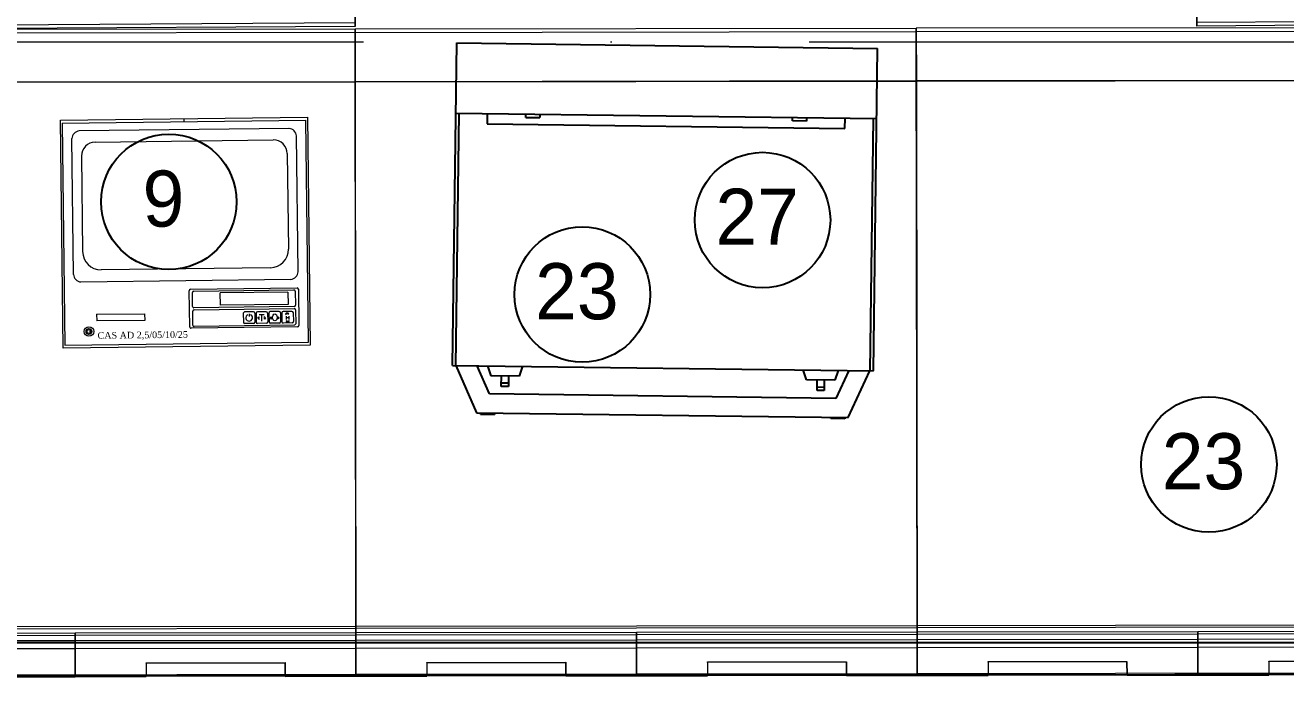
# Model space of a CAD drawing. Header units: millimetres. Extents: x -34838 to 729576, y -214038 to 121482.
# Drawn here: x 602343 to 604139, y -49144 to -48211 of the extents above; entities that cross this region are included whole.
import ezdxf
from ezdxf.enums import TextEntityAlignment as Align

# ---------------------------------------------------------------- set-up
doc = ezdxf.new("R2010")
doc.units = ezdxf.units.MM
doc.header["$MEASUREMENT"] = 0
doc.linetypes.add('Штрихпунктирная', pattern=[1340.555525, 705.555534, -352.777767, 0, -282.222223])
for name, color, linetype in [('OBL. ЕЛЕКТР.', 30, 'Continuous'), ('OBORUD-Plosk', 1, 'Continuous'), ('А _ ОСІ КООРДИНАЦІЙНІ.3D', 7, 'Continuous')]:
    doc.layers.add(name, color=color, linetype=linetype)
for name, color, linetype, lineweight in [('S-Prof__Обладнання__Ваги', 243, 'Continuous', 5), ('А _ ОСІ КООРДИНАЦІЙНІ.3D_Ном._пера__105', 7, 'Continuous', 13), ('А _ ОСІ КООРДИНАЦІЙНІ.3D_Ном._пера__25', 7, 'Continuous', 0)]:
    doc.layers.add(name, color=color, linetype=linetype, lineweight=lineweight)
doc.styles.add('Артишок размер', font='Times New Roman.ttf')
doc.styles.add('СГЕНЕРИР_СТИЛЬ_1', font='Arial.ttf')

# ---------------------------------------------------------------- blocks, each defined once
blk = doc.blocks.new('Стандартный Маркер Сетки_2')
at = {"layer": 'А _ ОСІ КООРДИНАЦІЙНІ.3D_Ном._пера__105', "color": 7, "linetype": 'Штрихпунктирная', "lineweight": 13}
blk.add_line((500, 0), (99754.182117, 0), dxfattribs=at)
at = {"layer": 'А _ ОСІ КООРДИНАЦІЙНІ.3D_Ном._пера__25', "color": 7, "lineweight": 0, "style": 'СГЕНЕРИР_СТИЛЬ_1'}
blk.add_attdef('AC_MarkerText_1', text='', height=700, dxfattribs=at).set_placement((-1000, 40.005), align=Align.MIDDLE_CENTER)
blk = doc.blocks.new('Гриль саламандр')
at = {"layer": 'OBL. ЕЛЕКТР.', "color": 1}
for p, q in [((118002.1, 219200.6), (118069, 219230.9)), ((118069, 219235.9), (118529, 219238.1)), ((118071.8, 218635.9), (118069, 219235.9)), ((118429, 219232.6), (118069, 219230.9)), ((118431.8, 218637.6), (118429, 219237.6)), ((118531.8, 218638.1), (118529, 219238.1)), ((118000.2, 219195.6), (118000.3, 219175.6)), ((118002.2, 219195.6), (118000.2, 219195.6)), ((118004.6, 218670.6), (118002.1, 219200.6)), ((118069.1, 219200.9), (118029.2, 219182.7)), ((118029.2, 219182.7), (118031.5, 218688.8)), ((118069.2, 219185.9), (118055.2, 219180.9)), ((118055.2, 219180.9), (118055.4, 219140.9)), ((118414.2, 219192.5), (118429.2, 219192.6)), ((118416.5, 218682.5), (118414.2, 219192.5)), ((118000.3, 219175.6), (118002.3, 219175.6)), ((118055.3, 219165.9), (118040.3, 219165.8)), ((118040.3, 219165.8), (118040.3, 219155.8)), ((118045.3, 219155.8), (118045.3, 219165.8)), ((118040.3, 219155.8), (118055.3, 219155.9)), ((118055.4, 219140.9), (118069.4, 219135.9)), ((118424.4, 219137.6), (118424.5, 219117.6)), ((118429.4, 219137.6), (118424.4, 219137.6)), ((118424.5, 219117.6), (118429.5, 219117.6)), ((118426.3, 218737.6), (118426.2, 218757.6)), ((118431.2, 218757.6), (118426.2, 218757.6)), ((118071.3, 218735.9), (118057.3, 218730.9)), ((118057.3, 218730.9), (118057.5, 218690.9)), ((118426.3, 218737.6), (118431.3, 218737.6)), ((118057.4, 218715.9), (118042.4, 218715.8)), ((118042.4, 218715.8), (118042.4, 218705.8)), ((118047.4, 218705.8), (118047.4, 218715.8)), ((118002.6, 218676.6), (118002.5, 218696.6)), ((118004.5, 218696.6), (118002.5, 218696.6)), ((118042.4, 218705.8), (118057.4, 218705.9)), ((118002.6, 218676.6), (118004.6, 218676.6)), ((118031.5, 218688.8), (118071.6, 218670.9)), ((118071.5, 218685.9), (118057.5, 218690.9)), ((118431.5, 218682.6), (118416.5, 218682.5)), ((118071.7, 218640.9), (118004.6, 218670.6)), ((118071.7, 218640.9), (118431.7, 218642.6)), ((118071.8, 218635.9), (118531.8, 218638.1))]:
    blk.add_line(p, q, dxfattribs=at)
blk = doc.blocks.new('A$C00906D56')
at = {"layer": 'OBORUD-Plosk', "color": 0, "linetype": 'Continuous', "lineweight": 0, "extrusion": (1.77538e-18, 0.017452, 0.999848)}
for p, q in [((-157.5, 380.5), (-153.4, 1209.2)), ((-153.4, 1214.2), (-153.7, 1141)), ((626.7, 1210.3), (-153.4, 1214.2)), ((-153.4, 1209.2), (-153.4, 1214.2)), ((626.7, 1205.4), (-153.4, 1209.2)), ((626.7, 1210.3), (626.4, 1137.2)), ((626.7, 1205.4), (626.7, 1210.3)), ((622.6, 376.6), (626.7, 1205.4)), ((-153.7, 1140.4), (-157.8, 316.5)), ((626.4, 1137.2), (-153.7, 1141)), ((-153.7, 1141), (-153.7, 1140.4)), ((626.4, 1136.5), (-153.7, 1140.4)), ((626.4, 1136.5), (622.3, 312.6)), ((626.4, 1137.2), (626.4, 1136.5)), ((-157.5, 383.8), (-157.8, 315.6)), ((-157.5, 371.7), (-157.8, 314.2)), ((-157.6, 354.2), (-157.5, 375)), ((-157.5, 380.5), (-157.5, 383.8)), ((-157.5, 383.8), (622.6, 380)), ((622.6, 376.6), (-157.5, 380.5)), ((-157.5, 375), (232.5, 373)), ((-157.5, 375), (-157.5, 371.7)), ((-157.5, 371.7), (232.5, 369.8)), ((232.5, 369.8), (232.2, 312.2)), ((232.5, 369.8), (232.2, 312.2)), ((232.4, 352.2), (232.5, 373)), ((232.4, 352.2), (232.5, 373)), ((232.5, 373), (232.5, 369.8)), ((232.5, 373), (622.6, 371.1)), ((232.5, 373), (232.5, 369.8)), ((232.5, 369.8), (622.6, 367.9)), ((622.3, 311.7), (622.6, 380)), ((622.5, 350.3), (622.6, 371.1)), ((622.6, 380), (622.6, 376.6)), ((622.6, 376.6), (622.6, 376.6)), ((622.6, 371.1), (622.6, 371.1)), ((622.6, 371.1), (622.6, 367.9)), ((-157.8, 315.6), (-157.6, 364.4)), ((-157.6, 364.4), (232.5, 362.4)), ((-157.6, 364.4), (-157.6, 353.6)), ((-157.6, 353.2), (232.4, 351.3)), ((232.2, 313), (232.5, 362.4)), ((232.2, 313), (232.5, 362.4)), ((232.5, 362.4), (232.4, 351.7)), ((232.5, 362.4), (232.4, 351.7)), ((232.4, 351.3), (622.5, 349.3)), ((232.5, 362.4), (622.5, 360.5)), ((622.6, 367.9), (622.3, 310.3)), ((622.3, 311.1), (622.5, 360.5)), ((622.5, 360.5), (622.5, 349.7)), ((-59.2, 332.9), (-59.3, 314.4)), ((-59.2, 332.2), (-59.2, 332.9)), ((-59.2, 332.9), (133.8, 332)), ((622.5, 349.3), (622.5, 349.3)), ((622.3, 312.6), (-157.8, 316.5)), ((-157.8, 316.5), (-157.8, 315.6)), ((-157.8, 315), (-157.8, 315.6)), ((-157.8, 315.6), (200.5, 313.8)), ((-59.2, 332.2), (-59.3, 314.4)), ((133.8, 331.2), (-59.2, 332.2)), ((133.8, 332), (133.8, 313.4)), ((133.8, 332), (133.8, 331.2)), ((133.8, 312.7), (133.8, 331.2)), ((330.8, 331), (330.7, 312.5)), ((330.8, 330.3), (330.7, 312.5)), ((330.8, 330.3), (330.8, 331)), ((330.8, 331), (523.9, 330)), ((523.9, 329.3), (330.8, 330.3)), ((523.9, 330), (523.8, 311.5)), ((523.8, 310.8), (523.9, 329.3)), ((523.9, 330), (523.9, 329.3)), ((-157.8, 315), (203.3, 313.2)), ((-157.8, 314.2), (-157.8, 315)), ((-157.8, 314.2), (-59.3, 313.7)), ((-59.3, 313.7), (-59.3, 314.4)), ((-59.3, 314.4), (-59.3, 313.7)), ((-59.3, 314.4), (133.8, 313.4)), ((133.8, 313.4), (133.8, 312.7)), ((133.8, 312.7), (232.2, 312.2)), ((200.5, 314.3), (200.5, 313.3)), ((200.5, 313.8), (263.9, 313.5)), ((203.3, 313.2), (232.2, 313)), ((207.9, 314.4), (256.6, 314.1)), ((256.6, 313.9), (207.9, 314.1)), ((207.9, 313.4), (256.6, 313.2)), ((256.6, 312.9), (207.9, 313.1)), ((232.2, 312.2), (232.2, 313)), ((232.2, 312.2), (232.2, 313)), ((232.2, 313), (232.2, 313)), ((232.2, 313), (261.2, 312.9)), ((232.2, 313), (232.2, 313)), ((232.2, 312.2), (330.7, 311.7)), ((261.2, 312.9), (622.3, 311.1)), ((263.9, 314), (263.9, 313)), ((263.9, 313.5), (622.3, 311.7)), ((330.7, 311.7), (330.7, 312.5)), ((330.7, 312.5), (330.7, 311.7)), ((330.7, 312.5), (523.8, 311.5)), ((523.8, 311.5), (523.8, 310.8)), ((523.8, 310.8), (622.3, 310.3)), ((622.3, 312.6), (622.3, 311.7)), ((622.3, 310.3), (622.3, 311.1))]:
    blk.add_line(p, q, dxfattribs=at)
at = {"layer": 'OBORUD-Plosk', "color": 0, "linetype": 'Continuous', "lineweight": 0, "extrusion": (5.25214e-13, -2.57223e-15, -1)}
for centre in [(-157.6, 354.2), (232.4, 352.2), (232.4, 352.2), (622.5, 350.3)]:
    blk.add_ellipse(centre, major_axis=(-0.005, -0.975), ratio=0.000087, start_param=-0.953808, end_param=1.586931, dxfattribs=at)
at = {"layer": 'OBORUD-Plosk', "color": 0, "linetype": 'Continuous', "lineweight": 0, "extrusion": (-2.7274e-17, -5.4886e-15, -1)}
blk.add_ellipse((207.9, 314.2), major_axis=(-7.31, 0.04), ratio=0.017452, start_param=0, end_param=1.570709, dxfattribs=at)
at = {"layer": 'OBORUD-Plosk', "color": 0, "linetype": 'Continuous', "lineweight": 0, "extrusion": (-1.41994e-17, -2.85879e-15, -1)}
blk.add_ellipse((207.9, 314.2), major_axis=(-7.31, 0.04), ratio=0.017452, start_param=-1.570883, end_param=0, dxfattribs=at)
at = {"layer": 'OBORUD-Plosk', "color": 0, "linetype": 'Continuous', "lineweight": 0, "extrusion": (-1.58516e-17, -3.18838e-15, -1)}
blk.add_ellipse((207.9, 313.3), major_axis=(-7.31, 0.04), ratio=0.017452, start_param=-1.570883, end_param=1.570709, dxfattribs=at)
at = {"layer": 'OBORUD-Plosk', "color": 0, "linetype": 'Continuous', "lineweight": 0, "extrusion": (-4.50266e-17, -9.06208e-15, -1)}
blk.add_ellipse((256.6, 314), major_axis=(7.31, -0.04), ratio=0.017452, start_param=-1.570883, end_param=0, dxfattribs=at)
at = {"layer": 'OBORUD-Plosk', "color": 0, "linetype": 'Continuous', "lineweight": 0, "extrusion": (-2.03954e-17, -4.10777e-15, -1)}
blk.add_ellipse((256.6, 314), major_axis=(7.31, -0.04), ratio=0.017452, start_param=0, end_param=1.57071, dxfattribs=at)
at = {"layer": 'OBORUD-Plosk', "color": 0, "linetype": 'Continuous', "lineweight": 0, "extrusion": (-4.99499e-17, -1.00578e-14, -1)}
blk.add_ellipse((256.6, 313), major_axis=(7.31, -0.04), ratio=0.017452, start_param=-1.570883, end_param=1.57071, dxfattribs=at)
blk = doc.blocks.new('(А) весы CAS AD')
for p, q in [((-176, -325), (-176, 0)), ((-176, 0), (176, 0)), ((0, 0), (0, -4.2)), ((176, 0), (176, -325)), ((-173.5, -4.2), (-173.5, -320.8)), ((-173.5, -4.2), (173.5, -4.2)), ((149.6, -15.6), (-149.6, -15.6)), ((173.5, -320.8), (173.5, -4.2)), ((-160.1, -220.2), (-160.1, -26.5)), ((-127.1, -31.8), (127, -31.8)), ((160.1, -220.2), (160.1, -26.5)), ((-146.7, -51.5), (-146.7, -187.7)), ((146.7, -51.5), (146.7, -187.7)), ((-120.7, -213.8), (120.7, -213.8)), ((149.6, -231.1), (-149.6, -231.1)), ((4.7, -296.9), (4.6, -245.3)), ((6.6, -243.4), (158.3, -243.1)), ((9.1, -267.8), (9.1, -248)), ((11, -246.1), (153.9, -245.8)), ((48.8, -266.7), (48.8, -248.9)), ((145.2, -248.9), (48.8, -248.9)), ((145.2, -248.9), (145.2, -266.7)), ((155.8, -247.7), (155.8, -267.7)), ((160.3, -245.1), (160.3, -296.7)), ((145.2, -266.7), (48.8, -266.7)), ((-127.8, -277.4), (-59.4, -277.4)), ((-127.8, -277.4), (-127.8, -286.9)), ((-59.4, -286.9), (-127.8, -286.9)), ((-59.4, -277.4), (-59.4, -286.9)), ((9.2, -294.5), (9.2, -274.5)), ((153.9, -269.6), (11.1, -269.8)), ((11.1, -272.6), (153.9, -272.3)), ((81.3, -278.5), (81.3, -291.2)), ((95.8, -276.6), (83.2, -276.6)), ((89.8, -279.5), (89.8, -283.1)), ((97.8, -278.5), (97.8, -291.2)), ((99.5, -278.5), (99.5, -291.2)), ((114.1, -276.6), (101.5, -276.6)), ((101.9, -285.6), (103.5, -283.9)), ((101.9, -285.6), (103.5, -287.2)), ((102.6, -285.6), (104.2, -283.9)), ((102.6, -285.6), (104.2, -287.2)), ((103.7, -280.4), (111, -280.4)), ((107.5, -289.8), (107.5, -280.4)), ((112.3, -285.5), (110.6, -283.9)), ((112.3, -285.5), (110.6, -287.2)), ((113, -285.5), (111.3, -283.9)), ((113, -285.5), (111.3, -287.2)), ((116, -278.5), (116, -291.2)), ((117.8, -278.5), (117.8, -291.2)), ((119.5, -285.6), (121.1, -283.9)), ((119.5, -285.6), (121.1, -287.2)), ((132.4, -276.6), (119.7, -276.6)), ((120.7, -285.6), (122.3, -283.9)), ((120.7, -285.6), (122.3, -287.2)), ((131.3, -285.6), (129.7, -283.9)), ((131.3, -285.6), (129.7, -287.2)), ((132.5, -285.6), (130.8, -283.9)), ((132.5, -285.6), (130.8, -287.2)), ((134.3, -278.5), (134.3, -291.2)), ((136.1, -278.5), (136.1, -291.2)), ((150.7, -276.6), (138, -276.6)), ((142.2, -283.2), (142.2, -283.2)), ((142.2, -283.2), (142.2, -288)), ((142.2, -285.4), (146.1, -285.4)), ((146.1, -283.2), (146.1, -288)), ((152.6, -278.5), (152.6, -291.2)), ((155.8, -274.3), (155.8, -294.2)), ((158.4, -298.6), (6.6, -298.9)), ((153.9, -296.1), (11.1, -296.5)), ((95.9, -293.1), (83.2, -293.1)), ((114.1, -293.1), (101.5, -293.1)), ((132.4, -293.1), (119.7, -293.1)), ((150.7, -293.1), (138, -293.1)), ((-173.5, -320.8), (173.5, -320.8)), ((176, -325), (-176, -325))]:
    blk.add_line(p, q)
for radius in [6.86, 4.18, 2.71]:
    blk.add_circle((-139, -301.8), radius)
for centre, radius, start, end in [((-148.4, -27.3), 11.7, 95.7714, 175.9861), ((148.4, -27.3), 11.7, 4.0139, 84.2286), ((-127, -51.5), 19.7, 90.1399, 180.1399), ((127, -51.5), 19.7, 359.8601, 89.8601), ((-120.6, -187.8), 26.1, 179.8601, 269.8601), ((120.6, -187.8), 26.1, 270.1399, 0.1399), ((-148.4, -219.4), 11.7, 184.0139, 264.2286), ((148.4, -219.4), 11.7, 275.7714, 355.9861), ((6.6, -245.3), 1.92, 90.1399, 180.1399), ((11, -248), 1.92, 90.1399, 180.1399), ((153.9, -247.7), 1.92, 0.1399, 90.1399), ((158.3, -245.1), 1.92, 0.1399, 90.1399), ((11.1, -267.9), 1.92, 180.1399, 270.1399), ((153.9, -267.7), 1.92, 270.1399, 0.1399), ((11.1, -274.5), 1.92, 90.1399, 180.1399), ((83.2, -278.5), 1.92, 89.8601, 179.8601), ((89.5, -285), 4.75, 112.8898, 67.1102), ((95.9, -278.5), 1.92, 0.1399, 90.1399), ((101.5, -278.5), 1.92, 89.8601, 179.8601), ((114.1, -278.5), 1.92, 0.1399, 90.1399), ((119.7, -278.5), 1.92, 89.8601, 179.8601), ((132.4, -278.5), 1.92, 0.1399, 90.1399), ((138, -278.5), 1.92, 89.8601, 179.8601), ((143.8, -282.3), 3.5, 45.7352, 133.3298), ((143.8, -283.7), 3.5, 45.7352, 133.3298), ((150.7, -278.5), 1.92, 0.1399, 90.1399), ((153.9, -274.3), 1.92, 0.1399, 90.1399), ((6.6, -296.9), 1.92, 180.1399, 270.1399), ((11.1, -294.5), 1.92, 180.1399, 270.1399), ((83.2, -291.2), 1.92, 179.8601, 269.8601), ((95.9, -291.2), 1.92, 270.1399, 0.1399), ((101.5, -291.2), 1.92, 179.8601, 269.8601), ((114.1, -291.2), 1.92, 270.1399, 0.1399), ((119.7, -291.2), 1.92, 179.8601, 269.8601), ((132.4, -291.2), 1.92, 270.1399, 0.1399), ((138, -291.2), 1.92, 179.8601, 269.8601), ((144.4, -286.9), 3.5, 225.7352, 313.3298), ((144.4, -288.2), 3.5, 225.7352, 313.3298), ((150.7, -291.2), 1.92, 270.1399, 0.1399), ((153.9, -294.2), 1.92, 270.1399, 0.1399), ((158.4, -296.7), 1.92, 270.1399, 0.1399)]:
    blk.add_arc(centre, radius, start, end)
blk.add_ellipse((126.1, -284.9), major_axis=(0.02, -4.9), ratio=0.653906, start_param=-1.570796, end_param=4.712389)
blk.add_ellipse((-137.1, -301.8), major_axis=(0, -0.835), ratio=0.465583)
at = {"style": 'Артишок размер'}
blk.add_text('CAS AD 2,5/05/10/25', height=9.5, dxfattribs=at).set_placement((-126.8, -312.4))

msp = doc.modelspace()

# ---------------------------------------------------------------- linework, layer by layer
msp.add_line((602007, -49091.2), (608973.7, -49091.2))
at = {"color": 6}
for centre in [(602547.4, -48462.6), (603393.7, -48488.5), (603136.7, -48594.6), (604029.9, -48837.2)]:
    msp.add_circle(centre, 96.6, dxfattribs=at)

# ---------------------------------------------------------------- block references
at = {"layer": 'OBL. ЕЛЕКТР.', "lineweight": 5, "xscale": -1, "rotation": 269.5269048969833}
msp.add_blockref('Гриль саламандр', (383348.3, -164958.3, 1400), dxfattribs=at)
at = {"layer": 'OBORUD-Plosk', "linetype": 'Continuous'}
for p, xscale, yscale, zscale, rotation in [((602168.8, -46971.9, 1400), -1.025520170876749, 1.025520170876748, 1.025520170876749, 180.0610889319511), ((604168.8, -46966.4, 1400), -1.025520170876749, 1.025520170876748, 1.025520170876749, 180.0610889319511), ((602178, -49461.4, 1400), 1.025520170876751, 1.025520170876751, 1.025520170876751, 0.3624653328223917), ((602978, -49460.3, 1400), 1.025520170876751, 1.025520170876751, 1.025520170876751, 0.3624653328223915), ((603778, -49459.2, 1400), 1.02552017087675, 1.02552017087675, 1.02552017087675, 0.362465332822392)]:
    msp.add_blockref('A$C00906D56', p, dxfattribs=dict(at, xscale=xscale, yscale=yscale, zscale=zscale, rotation=rotation))
at = {"layer": 'S-Prof__Обладнання__Ваги', "rotation": 0.6858774995444844}
msp.add_blockref('(А) весы CAS AD', (602568.9, -48344), dxfattribs=at)
at = {"layer": 'А _ ОСІ КООРДИНАЦІЙНІ.3D', "color": 7, "linetype": 'Continuous', "lineweight": 60, "zscale": 1000}
msp.add_blockref('Стандартный Маркер Сетки_2', (521180, -48234.5), dxfattribs=at)

# ---------------------------------------------------------------- texts
at = {"color": 6, "char_height": 80, "attachment_point": 1}
for s, insert in [('\\pxqc;9', (602312.1, -48417.9)), ('\\pxqc;27', (603158.4, -48443.8)), ('\\pxqc;23', (602901.4, -48550)), ('\\pxqc;23', (603794.6, -48792.5))]:
    msp.add_mtext_dynamic_manual_height_columns(s, width=455.137, gutter_width=12.5, heights=[80], dxfattribs=dict(at, insert=insert))

doc.saveas('drawing.dxf')
